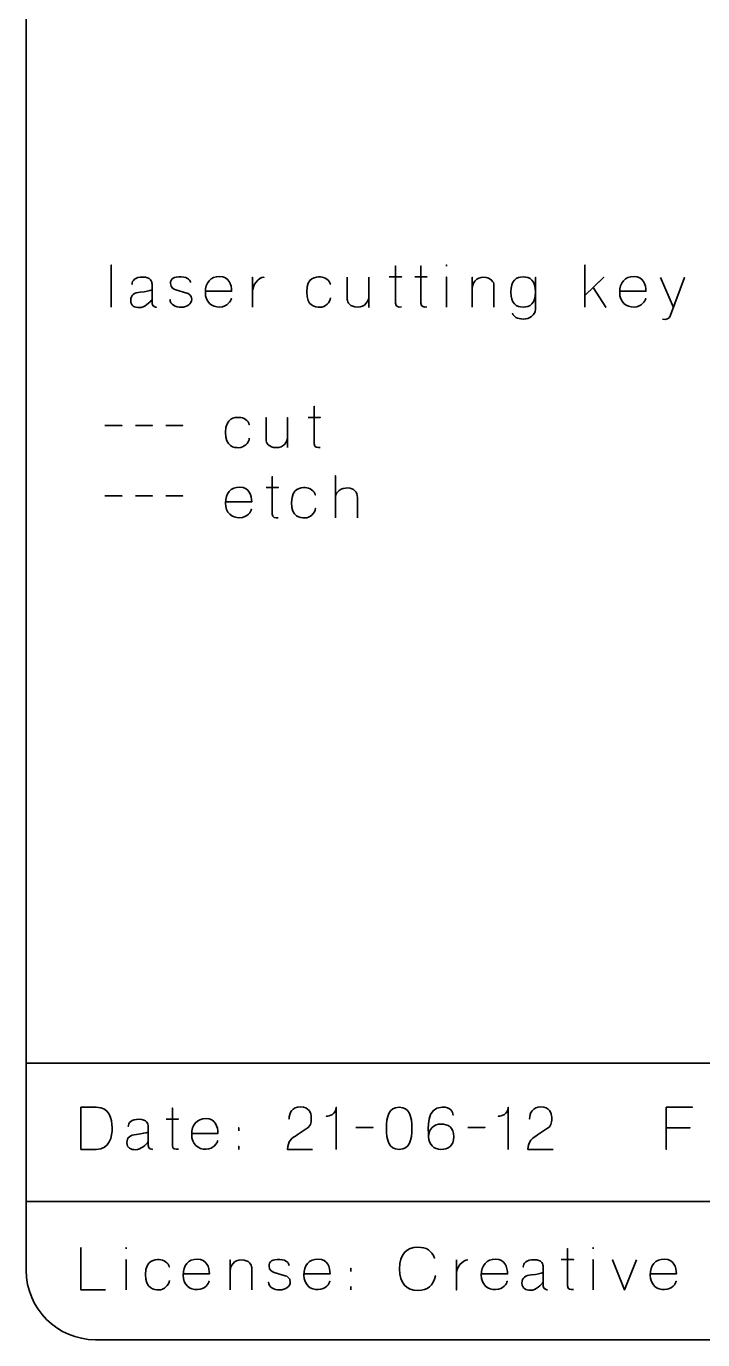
# Model space of a CAD drawing. Header units: inches. Extents: x 215 to 985, y -885 to -315.
# Drawn here: x 214.7 to 361.4, y -885.2 to -600.2 of the extents above; entities that cross this region are included whole.
import ezdxf

# ---------------------------------------------------------------- set-up
doc = ezdxf.new("R2010")
doc.units = ezdxf.units.IN
doc.header["$MEASUREMENT"] = 0
doc.layers.add('Layer 1', color=7, linetype='Continuous')

# ---------------------------------------------------------------- blocks, each defined once
blk = doc.blocks.new('block 282')
at = {"layer": 'Layer 1', "color": 30, "lineweight": 35, "true_color": 0xf58726}
for points, knots in [([(226.53, -843.92), (226.53, -843.92), (226.53, -834.76), (226.53, -834.76), (226.53, -834.76), (229.84, -834.76), (229.84, -834.76), (232.86, -834.76), (233.23, -837.3), (233.3, -839.21), (233.38, -841.11), (232.73, -843.92), (229.84, -843.92), (229.84, -843.92), (226.53, -843.92), (226.53, -843.92)], [0, 0, 0, 0, 1, 1, 1, 2, 2, 2, 3, 3, 3, 4, 4, 4, 5, 5, 5, 5]), ([(226.53, -843.92), (226.53, -843.92), (226.53, -834.76), (226.53, -834.76), (226.53, -834.76), (229.84, -834.76), (229.84, -834.76), (232.86, -834.76), (233.23, -837.3), (233.3, -839.21), (233.38, -841.11), (232.73, -843.92), (229.84, -843.92), (229.84, -843.92), (226.53, -843.92), (226.53, -843.92)], [0, 0, 0, 0, 1, 1, 1, 2, 2, 2, 3, 3, 3, 4, 4, 4, 5, 5, 5, 5]), ([(247.68, -843.86), (247.06, -843.89), (246.38, -843.92), (246.38, -843.07), (246.38, -842.2), (246.38, -834.94), (246.38, -834.94), (246.38, -834.94), (246.38, -842.2), (246.38, -843.07), (246.38, -843.92), (247.06, -843.89), (247.68, -843.86)], [0, 0, 0, 0, 1, 1, 1, 2, 2, 2, 3, 3, 3, 4, 4, 4, 4]), ([(276.79, -843.92), (276.79, -843.92), (271.34, -843.92), (271.34, -843.92), (271.39, -842.07), (272.38, -841.47), (273.46, -840.76), (273.46, -840.76), (275.63, -839.31), (275.63, -839.31), (276.53, -838.69), (276.52, -837.8), (276.52, -836.95), (276.52, -836.08), (275.99, -834.69), (274.18, -834.69), (272.37, -834.69), (271.69, -836.03), (271.69, -837.3), (271.69, -836.03), (272.37, -834.69), (274.18, -834.69), (275.99, -834.69), (276.52, -836.08), (276.52, -836.95), (276.52, -837.8), (276.53, -838.69), (275.63, -839.31), (275.63, -839.31), (273.46, -840.76), (273.46, -840.76), (272.38, -841.47), (271.39, -842.07), (271.34, -843.92), (271.34, -843.92), (276.79, -843.92), (276.79, -843.92)], [0, 0, 0, 0, 1, 1, 1, 2, 2, 2, 3, 3, 3, 4, 4, 4, 5, 5, 5, 6, 6, 6, 7, 7, 7, 8, 8, 8, 9, 9, 9, 10, 10, 10, 11, 11, 11, 12, 12, 12, 12]), ([(281.94, -843.92), (281.94, -843.92), (281.94, -834.76), (281.94, -834.76), (281.94, -836.33), (280.43, -836.69), (279.78, -836.74), (280.43, -836.69), (281.94, -836.33), (281.94, -834.76), (281.94, -834.76), (281.94, -843.92), (281.94, -843.92)], [0, 0, 0, 0, 1, 1, 1, 2, 2, 2, 3, 3, 3, 4, 4, 4, 4]), ([(292.81, -839.35), (292.81, -836.83), (293.35, -834.78), (295.58, -834.78), (297.82, -834.78), (298.35, -836.83), (298.35, -839.35), (298.35, -841.87), (297.82, -843.92), (295.58, -843.92), (293.35, -843.92), (292.81, -841.87), (292.81, -839.35)], [0, 0, 0, 0, 1, 1, 1, 2, 2, 2, 3, 3, 3, 4, 4, 4, 4]), ([(292.81, -839.35), (292.81, -836.83), (293.35, -834.78), (295.58, -834.78), (297.82, -834.78), (298.35, -836.83), (298.35, -839.35), (298.35, -841.87), (297.82, -843.92), (295.58, -843.92), (293.35, -843.92), (292.81, -841.87), (292.81, -839.35)], [0, 0, 0, 0, 1, 1, 1, 2, 2, 2, 3, 3, 3, 4, 4, 4, 4]), ([(304.65, -838.41), (306.19, -838.41), (307.44, -839.12), (307.44, -841.16), (307.44, -843.21), (306.19, -843.92), (304.65, -843.92), (303.11, -843.92), (302.01, -842.81), (301.96, -841.16), (301.91, -839.51), (301.36, -834.74), (304.92, -834.74), (306.85, -834.74), (307.23, -835.79), (307.3, -836.43), (307.23, -835.79), (306.85, -834.74), (304.92, -834.74), (301.36, -834.74), (301.91, -839.51), (301.96, -841.16), (302.01, -842.81), (303.11, -843.92), (304.65, -843.92), (306.19, -843.92), (307.44, -843.21), (307.44, -841.16), (307.44, -839.12), (306.19, -838.41), (304.65, -838.41), (303.11, -838.41), (301.96, -839.51), (301.96, -841.16), (301.96, -839.51), (303.11, -838.41), (304.65, -838.41)], [0, 0, 0, 0, 1, 1, 1, 2, 2, 2, 3, 3, 3, 4, 4, 4, 5, 5, 5, 6, 6, 6, 7, 7, 7, 8, 8, 8, 9, 9, 9, 10, 10, 10, 11, 11, 11, 12, 12, 12, 12]), ([(319.24, -843.92), (319.24, -843.92), (319.24, -834.76), (319.24, -834.76), (319.24, -836.33), (317.73, -836.69), (317.08, -836.74), (317.73, -836.69), (319.24, -836.33), (319.24, -834.76), (319.24, -834.76), (319.24, -843.92), (319.24, -843.92)], [0, 0, 0, 0, 1, 1, 1, 2, 2, 2, 3, 3, 3, 4, 4, 4, 4]), ([(328.96, -843.92), (328.96, -843.92), (323.51, -843.92), (323.51, -843.92), (323.56, -842.07), (324.55, -841.47), (325.63, -840.76), (325.63, -840.76), (327.8, -839.31), (327.8, -839.31), (328.7, -838.69), (328.69, -837.8), (328.69, -836.95), (328.69, -836.08), (328.16, -834.69), (326.35, -834.69), (324.54, -834.69), (323.87, -836.03), (323.87, -837.3), (323.87, -836.03), (324.54, -834.69), (326.35, -834.69), (328.16, -834.69), (328.69, -836.08), (328.69, -836.95), (328.69, -837.8), (328.7, -838.69), (327.8, -839.31), (327.8, -839.31), (325.63, -840.76), (325.63, -840.76), (324.55, -841.47), (323.56, -842.07), (323.51, -843.92), (323.51, -843.92), (328.96, -843.92), (328.96, -843.92)], [0, 0, 0, 0, 1, 1, 1, 2, 2, 2, 3, 3, 3, 4, 4, 4, 5, 5, 5, 6, 6, 6, 7, 7, 7, 8, 8, 8, 9, 9, 9, 10, 10, 10, 11, 11, 11, 12, 12, 12, 12]), ([(353.53, -834.76), (353.53, -834.76), (359.21, -834.76), (359.21, -834.76), (359.21, -834.76), (353.53, -834.76), (353.53, -834.76), (353.53, -834.76), (353.53, -843.92), (353.53, -843.92), (353.53, -843.92), (353.53, -834.76), (353.53, -834.76)], [0, 0, 0, 0, 1, 1, 1, 2, 2, 2, 3, 3, 3, 4, 4, 4, 4]), ([(241.14, -843.09), (241.14, -843.09), (241.14, -838.92), (241.14, -838.92), (241.14, -838.38), (240.87, -837.37), (239.16, -837.37), (237.44, -837.37), (236.81, -838.14), (236.81, -838.94), (236.81, -838.14), (237.44, -837.37), (239.16, -837.37), (240.87, -837.37), (241.14, -838.38), (241.14, -838.92), (241.14, -838.92), (241.14, -843.09), (241.14, -843.09), (241.14, -843.86), (242.04, -843.92), (242.04, -843.92), (242.04, -843.92), (241.14, -843.86), (241.14, -843.09)], [0, 0, 0, 0, 1, 1, 1, 2, 2, 2, 3, 3, 3, 4, 4, 4, 5, 5, 5, 6, 6, 6, 7, 7, 7, 8, 8, 8, 8]), ([(245.05, -837.34), (245.05, -837.34), (247.7, -837.34), (247.7, -837.34), (247.7, -837.34), (245.05, -837.34), (245.05, -837.34)], [0, 0, 0, 0, 1, 1, 1, 2, 2, 2, 2]), ([(256.25, -840.44), (256.25, -839.03), (255.69, -837.23), (253.67, -837.23), (251.67, -837.23), (250.56, -838.6), (250.56, -840.69), (250.56, -842.8), (251.98, -843.92), (253.67, -843.87), (255.37, -843.82), (256.11, -842.5), (256.2, -842.03), (256.11, -842.5), (255.37, -843.82), (253.67, -843.87), (251.98, -843.92), (250.56, -842.8), (250.56, -840.69), (250.56, -838.6), (251.67, -837.23), (253.67, -837.23), (255.69, -837.23), (256.25, -839.03), (256.25, -840.44), (256.25, -840.44), (250.57, -840.44), (250.57, -840.44), (250.57, -840.44), (256.25, -840.44), (256.25, -840.44)], [0, 0, 0, 0, 1, 1, 1, 2, 2, 2, 3, 3, 3, 4, 4, 4, 5, 5, 5, 6, 6, 6, 7, 7, 7, 8, 8, 8, 9, 9, 9, 10, 10, 10, 10]), ([(238.41, -844), (237.35, -843.96), (236.52, -843.63), (236.52, -842.46), (236.52, -841.28), (237.23, -840.78), (238.57, -840.66), (239.91, -840.53), (240.5, -840.33), (241.14, -840.15), (240.5, -840.33), (239.91, -840.53), (238.57, -840.66), (237.23, -840.78), (236.52, -841.28), (236.52, -842.46), (236.52, -843.63), (237.35, -843.96), (238.41, -844), (239.45, -844.03), (240.76, -842.8), (241.14, -842.26), (240.76, -842.8), (239.45, -844.03), (238.41, -844)], [0, 0, 0, 0, 1, 1, 1, 2, 2, 2, 3, 3, 3, 4, 4, 4, 5, 5, 5, 6, 6, 6, 7, 7, 7, 8, 8, 8, 8]), ([(260.76, -839.91), (260.76, -839.91), (260.76, -839.21), (260.76, -839.21), (260.76, -839.21), (260.76, -839.91), (260.76, -839.91)], [0, 0, 0, 0, 1, 1, 1, 2, 2, 2, 2]), ([(286.21, -839.13), (286.21, -839.13), (289.91, -839.13), (289.91, -839.13), (289.91, -839.13), (286.21, -839.13), (286.21, -839.13)], [0, 0, 0, 0, 1, 1, 1, 2, 2, 2, 2]), ([(310.48, -839.13), (310.48, -839.13), (314.18, -839.13), (314.18, -839.13), (314.18, -839.13), (310.48, -839.13), (310.48, -839.13)], [0, 0, 0, 0, 1, 1, 1, 2, 2, 2, 2]), ([(353.53, -839.21), (353.53, -839.21), (358.69, -839.21), (358.69, -839.21), (358.69, -839.21), (353.53, -839.21), (353.53, -839.21)], [0, 0, 0, 0, 1, 1, 1, 2, 2, 2, 2]), ([(260.76, -843.92), (260.76, -843.92), (260.76, -843.22), (260.76, -843.22), (260.76, -843.22), (260.76, -843.92), (260.76, -843.92)], [0, 0, 0, 0, 1, 1, 1, 2, 2, 2, 2]), ([(231.88, -874.4), (231.88, -874.4), (226.53, -874.4), (226.53, -874.4), (226.53, -874.4), (226.53, -865.24), (226.53, -865.24), (226.53, -865.24), (226.53, -874.4), (226.53, -874.4), (226.53, -874.4), (231.88, -874.4), (231.88, -874.4)], [0, 0, 0, 0, 1, 1, 1, 2, 2, 2, 3, 3, 3, 4, 4, 4, 4]), ([(236.33, -865.46), (236.33, -865.46), (236.33, -865.23), (236.33, -865.23), (236.33, -865.23), (236.33, -865.46), (236.33, -865.46)], [0, 0, 0, 0, 1, 1, 1, 2, 2, 2, 2]), ([(299.65, -874.5), (297.12, -874.5), (295.68, -873.07), (295.68, -869.82), (295.68, -866.58), (297.12, -865.13), (299.65, -865.13), (301.45, -865.13), (302.69, -865.88), (303.25, -867.5), (302.69, -865.88), (301.45, -865.13), (299.65, -865.13), (297.12, -865.13), (295.68, -866.58), (295.68, -869.82), (295.68, -873.07), (297.12, -874.5), (299.65, -874.5), (301.73, -874.5), (303.05, -873.51), (303.46, -871.33), (303.05, -873.51), (301.73, -874.5), (299.65, -874.5)], [0, 0, 0, 0, 1, 1, 1, 2, 2, 2, 3, 3, 3, 4, 4, 4, 5, 5, 5, 6, 6, 6, 7, 7, 7, 8, 8, 8, 8]), ([(333.39, -874.34), (332.77, -874.37), (332.1, -874.4), (332.1, -873.55), (332.1, -872.69), (332.1, -865.42), (332.1, -865.42), (332.1, -865.42), (332.1, -872.69), (332.1, -873.55), (332.1, -874.4), (332.77, -874.37), (333.39, -874.34)], [0, 0, 0, 0, 1, 1, 1, 2, 2, 2, 3, 3, 3, 4, 4, 4, 4]), ([(337.66, -865.46), (337.66, -865.46), (337.66, -865.23), (337.66, -865.23), (337.66, -865.23), (337.66, -865.46), (337.66, -865.46)], [0, 0, 0, 0, 1, 1, 1, 2, 2, 2, 2]), ([(236.33, -874.39), (236.33, -874.39), (236.33, -867.87), (236.33, -867.87), (236.33, -867.87), (236.33, -874.41), (236.33, -874.39)], [0, 0, 0, 0, 1, 1, 1, 2, 2, 2, 2]), ([(245.72, -872.33), (245.68, -873.4), (244.54, -874.4), (243.46, -874.4), (242.4, -874.4), (240.55, -874.22), (240.55, -871.03), (240.55, -867.86), (242.61, -867.82), (243.51, -867.82), (244.41, -867.82), (245.61, -868.52), (245.68, -869.41), (245.61, -868.52), (244.41, -867.82), (243.51, -867.82), (242.61, -867.82), (240.55, -867.86), (240.55, -871.03), (240.55, -874.22), (242.4, -874.4), (243.46, -874.4), (244.54, -874.4), (245.68, -873.4), (245.72, -872.33)], [0, 0, 0, 0, 1, 1, 1, 2, 2, 2, 3, 3, 3, 4, 4, 4, 5, 5, 5, 6, 6, 6, 7, 7, 7, 8, 8, 8, 8]), ([(248.72, -870.92), (248.72, -870.92), (254.4, -870.92), (254.4, -870.92), (254.4, -869.51), (253.84, -867.71), (251.82, -867.71), (249.81, -867.71), (248.71, -869.08), (248.71, -871.17), (248.71, -873.28), (250.13, -874.4), (251.82, -874.35), (253.52, -874.3), (254.26, -872.98), (254.35, -872.51), (254.26, -872.98), (253.52, -874.3), (251.82, -874.35), (250.13, -874.4), (248.71, -873.28), (248.71, -871.17), (248.71, -869.08), (249.81, -867.71), (251.82, -867.71), (253.84, -867.71), (254.4, -869.51), (254.4, -870.92), (254.4, -870.92), (248.72, -870.92), (248.72, -870.92)], [0, 0, 0, 0, 1, 1, 1, 2, 2, 2, 3, 3, 3, 4, 4, 4, 5, 5, 5, 6, 6, 6, 7, 7, 7, 8, 8, 8, 9, 9, 9, 10, 10, 10, 10]), ([(263.58, -874.4), (263.58, -874.4), (263.58, -870.16), (263.58, -869.57), (263.58, -868.99), (262.99, -867.9), (261.38, -867.89), (259.76, -867.87), (258.91, -869.13), (258.91, -870.3), (258.91, -869.13), (259.76, -867.87), (261.38, -867.89), (262.99, -867.9), (263.58, -868.99), (263.58, -869.57), (263.58, -870.16), (263.58, -874.4), (263.58, -874.4)], [0, 0, 0, 0, 1, 1, 1, 2, 2, 2, 3, 3, 3, 4, 4, 4, 5, 5, 5, 6, 6, 6, 6]), ([(258.91, -874.4), (258.91, -874.4), (258.91, -867.89), (258.91, -867.89), (258.91, -867.89), (258.91, -874.4), (258.91, -874.4)], [0, 0, 0, 0, 1, 1, 1, 2, 2, 2, 2]), ([(269.68, -867.78), (268.08, -867.75), (267.34, -868.25), (267.34, -869.23), (267.34, -870.22), (268.16, -870.53), (268.47, -870.62), (268.47, -870.62), (270.87, -871.33), (270.87, -871.33), (271.19, -871.4), (271.95, -871.75), (271.95, -872.69), (271.95, -873.62), (270.95, -874.4), (269.68, -874.4), (268.41, -874.4), (267.25, -873.73), (267.25, -872.74), (267.25, -873.73), (268.41, -874.4), (269.68, -874.4), (270.95, -874.4), (271.95, -873.62), (271.95, -872.69), (271.95, -871.75), (271.19, -871.4), (270.87, -871.33), (270.87, -871.33), (268.47, -870.62), (268.47, -870.62), (268.16, -870.53), (267.34, -870.22), (267.34, -869.23), (267.34, -868.25), (268.08, -867.75), (269.68, -867.78), (271.28, -867.85), (271.69, -868.74), (271.67, -869.05), (271.69, -868.74), (271.28, -867.85), (269.68, -867.78)], [0, 0, 0, 0, 1, 1, 1, 2, 2, 2, 3, 3, 3, 4, 4, 4, 5, 5, 5, 6, 6, 6, 7, 7, 7, 8, 8, 8, 9, 9, 9, 10, 10, 10, 11, 11, 11, 12, 12, 12, 13, 13, 13, 14, 14, 14, 14]), ([(274.92, -870.92), (274.92, -870.92), (280.6, -870.92), (280.6, -870.92), (280.6, -869.51), (280.04, -867.71), (278.02, -867.71), (276.01, -867.71), (274.91, -869.08), (274.91, -871.17), (274.91, -873.28), (276.33, -874.4), (278.02, -874.35), (279.72, -874.3), (280.46, -872.98), (280.55, -872.51), (280.46, -872.98), (279.72, -874.3), (278.02, -874.35), (276.33, -874.4), (274.91, -873.28), (274.91, -871.17), (274.91, -869.08), (276.01, -867.71), (278.02, -867.71), (280.04, -867.71), (280.6, -869.51), (280.6, -870.92), (280.6, -870.92), (274.92, -870.92), (274.92, -870.92)], [0, 0, 0, 0, 1, 1, 1, 2, 2, 2, 3, 3, 3, 4, 4, 4, 5, 5, 5, 6, 6, 6, 7, 7, 7, 8, 8, 8, 9, 9, 9, 10, 10, 10, 10]), ([(310.48, -867.89), (309.3, -867.87), (307.95, -869.61), (307.99, -871.07), (307.95, -869.61), (309.3, -867.87), (310.48, -867.89)], [0, 0, 0, 0, 1, 1, 1, 2, 2, 2, 2]), ([(307.99, -867.89), (307.99, -867.89), (307.99, -874.4), (307.99, -874.4), (307.99, -874.4), (307.99, -867.89), (307.99, -867.89)], [0, 0, 0, 0, 1, 1, 1, 2, 2, 2, 2]), ([(313.41, -870.92), (313.41, -870.92), (319.09, -870.92), (319.09, -870.92), (319.09, -869.51), (318.53, -867.71), (316.51, -867.71), (314.51, -867.71), (313.4, -869.08), (313.4, -871.17), (313.4, -873.28), (314.82, -874.4), (316.51, -874.35), (318.21, -874.3), (318.95, -872.98), (319.04, -872.51), (318.95, -872.98), (318.21, -874.3), (316.51, -874.35), (314.82, -874.4), (313.4, -873.28), (313.4, -871.17), (313.4, -869.08), (314.51, -867.71), (316.51, -867.71), (318.53, -867.71), (319.09, -869.51), (319.09, -870.92), (319.09, -870.92), (313.41, -870.92), (313.41, -870.92)], [0, 0, 0, 0, 1, 1, 1, 2, 2, 2, 3, 3, 3, 4, 4, 4, 5, 5, 5, 6, 6, 6, 7, 7, 7, 8, 8, 8, 9, 9, 9, 10, 10, 10, 10]), ([(327.75, -874.4), (327.75, -874.4), (326.85, -874.34), (326.85, -873.57), (326.85, -873.57), (326.85, -869.4), (326.85, -869.4), (326.85, -868.86), (326.58, -867.85), (324.87, -867.85), (323.15, -867.85), (322.52, -868.62), (322.52, -869.42), (322.52, -868.62), (323.15, -867.85), (324.87, -867.85), (326.58, -867.85), (326.85, -868.86), (326.85, -869.4), (326.85, -869.4), (326.85, -873.57), (326.85, -873.57), (326.85, -874.34), (327.75, -874.4), (327.75, -874.4)], [0, 0, 0, 0, 1, 1, 1, 2, 2, 2, 3, 3, 3, 4, 4, 4, 5, 5, 5, 6, 6, 6, 7, 7, 7, 8, 8, 8, 8]), ([(330.76, -867.82), (330.76, -867.82), (333.42, -867.82), (333.42, -867.82), (333.42, -867.82), (330.76, -867.82), (330.76, -867.82)], [0, 0, 0, 0, 1, 1, 1, 2, 2, 2, 2]), ([(337.66, -874.39), (337.66, -874.39), (337.66, -867.87), (337.66, -867.87), (337.66, -867.87), (337.66, -874.41), (337.66, -874.39)], [0, 0, 0, 0, 1, 1, 1, 2, 2, 2, 2]), ([(347.07, -867.89), (347.07, -867.89), (344.46, -874.4), (344.46, -874.4), (344.46, -874.4), (341.89, -867.89), (341.89, -867.89), (341.89, -867.89), (344.46, -874.4), (344.46, -874.4), (344.46, -874.4), (347.07, -867.89), (347.07, -867.89)], [0, 0, 0, 0, 1, 1, 1, 2, 2, 2, 3, 3, 3, 4, 4, 4, 4]), ([(350.07, -870.92), (350.07, -870.92), (355.74, -870.92), (355.74, -870.92), (355.74, -869.51), (355.18, -867.71), (353.16, -867.71), (351.16, -867.71), (350.05, -869.08), (350.05, -871.17), (350.05, -873.28), (351.47, -874.4), (353.16, -874.35), (354.87, -874.3), (355.6, -872.98), (355.69, -872.51), (355.6, -872.98), (354.87, -874.3), (353.16, -874.35), (351.47, -874.4), (350.05, -873.28), (350.05, -871.17), (350.05, -869.08), (351.16, -867.71), (353.16, -867.71), (355.18, -867.71), (355.74, -869.51), (355.74, -870.92), (355.74, -870.92), (350.07, -870.92), (350.07, -870.92)], [0, 0, 0, 0, 1, 1, 1, 2, 2, 2, 3, 3, 3, 4, 4, 4, 5, 5, 5, 6, 6, 6, 7, 7, 7, 8, 8, 8, 9, 9, 9, 10, 10, 10, 10]), ([(285.11, -870.39), (285.11, -870.39), (285.11, -869.69), (285.11, -869.69), (285.11, -869.69), (285.11, -870.39), (285.11, -870.39)], [0, 0, 0, 0, 1, 1, 1, 2, 2, 2, 2]), ([(326.85, -872.74), (326.47, -873.28), (325.16, -874.51), (324.12, -874.48), (323.07, -874.44), (322.23, -874.11), (322.23, -872.94), (322.23, -871.76), (322.94, -871.26), (324.28, -871.14), (325.62, -871.01), (326.21, -870.81), (326.85, -870.63), (326.21, -870.81), (325.62, -871.01), (324.28, -871.14), (322.94, -871.26), (322.23, -871.76), (322.23, -872.94), (322.23, -874.11), (323.07, -874.44), (324.12, -874.48), (325.16, -874.51), (326.47, -873.28), (326.85, -872.74)], [0, 0, 0, 0, 1, 1, 1, 2, 2, 2, 3, 3, 3, 4, 4, 4, 5, 5, 5, 6, 6, 6, 7, 7, 7, 8, 8, 8, 8]), ([(285.11, -874.4), (285.11, -874.4), (285.11, -873.7), (285.11, -873.7), (285.11, -873.7), (285.11, -874.4), (285.11, -874.4)], [0, 0, 0, 0, 1, 1, 1, 2, 2, 2, 2])]:
    blk.add_open_spline(points, degree=3, knots=knots, dxfattribs=at)

msp = doc.modelspace()

# ---------------------------------------------------------------- linework, layer by layer
at = {"layer": 'Layer 1', "color": 35, "lineweight": 35, "true_color": 0x927753}
msp.add_lwpolyline([(984.67, -855.21), (214.67, -855.21), (214.67, -825.21), (984.67, -825.21), (984.67, -855.21)], dxfattribs=at)
at = {"layer": 'Layer 1', "color": 179, "lineweight": 35, "true_color": 0x231f20}
for points, knots in [([(984.67, -870.21), (984.67, -878.5), (977.96, -885.21), (969.67, -885.21), (969.67, -885.21), (229.67, -885.21), (229.67, -885.21), (221.39, -885.21), (214.67, -878.5), (214.67, -870.21), (214.67, -870.21), (214.67, -330.21), (214.67, -330.21), (214.67, -321.93), (221.39, -315.21), (229.67, -315.21), (229.67, -315.21), (969.67, -315.21), (969.67, -315.21), (977.96, -315.21), (984.67, -321.93), (984.67, -330.21), (984.67, -330.21), (984.67, -870.21), (984.67, -870.21)], [0, 0, 0, 0, 1, 1, 1, 2, 2, 2, 3, 3, 3, 4, 4, 4, 5, 5, 5, 6, 6, 6, 7, 7, 7, 8, 8, 8, 8]), ([(233.11, -661.18), (233.11, -661.18), (233.11, -652.02), (233.11, -652.02), (233.11, -652.02), (233.11, -661.18), (233.11, -661.18)], [0, 0, 0, 0, 1, 1, 1, 2, 2, 2, 2]), ([(296.07, -661.12), (295.45, -661.15), (294.78, -661.18), (294.78, -660.33), (294.78, -659.47), (294.78, -652.2), (294.78, -652.2), (294.78, -652.2), (294.78, -659.47), (294.78, -660.33), (294.78, -661.18), (295.45, -661.15), (296.07, -661.12)], [0, 0, 0, 0, 1, 1, 1, 2, 2, 2, 3, 3, 3, 4, 4, 4, 4]), ([(301.58, -661.12), (300.96, -661.15), (300.29, -661.18), (300.29, -660.33), (300.29, -659.47), (300.29, -652.2), (300.29, -652.2), (300.29, -652.2), (300.29, -659.47), (300.29, -660.33), (300.29, -661.18), (300.96, -661.15), (301.58, -661.12)], [0, 0, 0, 0, 1, 1, 1, 2, 2, 2, 3, 3, 3, 4, 4, 4, 4]), ([(305.85, -652.24), (305.85, -652.24), (305.85, -652.01), (305.85, -652.01), (305.85, -652.01), (305.85, -652.24), (305.85, -652.24)], [0, 0, 0, 0, 1, 1, 1, 2, 2, 2, 2]), ([(335.89, -661.18), (335.89, -661.18), (335.89, -658.62), (335.89, -658.62), (335.89, -658.62), (337.64, -656.91), (337.64, -656.91), (337.64, -656.91), (340.41, -661.18), (340.41, -661.18), (340.41, -661.18), (337.64, -656.91), (337.64, -656.91), (337.64, -656.91), (339.98, -654.67), (339.98, -654.67), (339.98, -654.67), (335.89, -658.62), (335.89, -658.62), (335.89, -658.62), (335.89, -652.02), (335.89, -652.02), (335.89, -652.02), (335.89, -661.18), (335.89, -661.18)], [0, 0, 0, 0, 1, 1, 1, 2, 2, 2, 3, 3, 3, 4, 4, 4, 5, 5, 5, 6, 6, 6, 7, 7, 7, 8, 8, 8, 8]), ([(241.96, -660.35), (241.96, -660.35), (241.96, -656.18), (241.96, -656.18), (241.96, -655.64), (241.69, -654.63), (239.98, -654.63), (238.26, -654.63), (237.63, -655.4), (237.63, -656.2), (237.63, -655.4), (238.26, -654.63), (239.98, -654.63), (241.69, -654.63), (241.96, -655.64), (241.96, -656.18), (241.96, -656.18), (241.96, -660.35), (241.96, -660.35), (241.96, -661.12), (242.86, -661.18), (242.86, -661.18), (242.86, -661.18), (241.96, -661.12), (241.96, -660.35)], [0, 0, 0, 0, 1, 1, 1, 2, 2, 2, 3, 3, 3, 4, 4, 4, 5, 5, 5, 6, 6, 6, 7, 7, 7, 8, 8, 8, 8]), ([(250.29, -655.83), (250.31, -655.52), (249.9, -654.63), (248.3, -654.56), (246.7, -654.53), (245.96, -655.03), (245.96, -656.01), (245.96, -657), (246.78, -657.31), (247.09, -657.4), (247.09, -657.4), (249.49, -658.11), (249.49, -658.11), (249.81, -658.18), (250.57, -658.53), (250.57, -659.47), (250.57, -660.41), (249.57, -661.18), (248.3, -661.18), (247.03, -661.18), (245.87, -660.51), (245.87, -659.52), (245.87, -660.51), (247.03, -661.18), (248.3, -661.18), (249.57, -661.18), (250.57, -660.41), (250.57, -659.47), (250.57, -658.53), (249.81, -658.18), (249.49, -658.11), (249.49, -658.11), (247.09, -657.4), (247.09, -657.4), (246.78, -657.31), (245.96, -657), (245.96, -656.01), (245.96, -655.03), (246.7, -654.53), (248.3, -654.56), (249.9, -654.63), (250.31, -655.52), (250.29, -655.83)], [0, 0, 0, 0, 1, 1, 1, 2, 2, 2, 3, 3, 3, 4, 4, 4, 5, 5, 5, 6, 6, 6, 7, 7, 7, 8, 8, 8, 9, 9, 9, 10, 10, 10, 11, 11, 11, 12, 12, 12, 13, 13, 13, 14, 14, 14, 14]), ([(259.22, -657.7), (259.22, -656.29), (258.66, -654.49), (256.64, -654.49), (254.63, -654.49), (253.53, -655.86), (253.53, -657.95), (253.53, -660.06), (254.95, -661.18), (256.64, -661.13), (258.34, -661.08), (259.08, -659.76), (259.17, -659.29), (259.08, -659.76), (258.34, -661.08), (256.64, -661.13), (254.95, -661.18), (253.53, -660.06), (253.53, -657.95), (253.53, -655.86), (254.63, -654.49), (256.64, -654.49), (258.66, -654.49), (259.22, -656.29), (259.22, -657.7), (259.22, -657.7), (253.54, -657.7), (253.54, -657.7), (253.54, -657.7), (259.22, -657.7), (259.22, -657.7)], [0, 0, 0, 0, 1, 1, 1, 2, 2, 2, 3, 3, 3, 4, 4, 4, 5, 5, 5, 6, 6, 6, 7, 7, 7, 8, 8, 8, 9, 9, 9, 10, 10, 10, 10]), ([(263.76, -657.85), (263.73, -656.39), (265.07, -654.65), (266.25, -654.67), (265.07, -654.65), (263.73, -656.39), (263.76, -657.85)], [0, 0, 0, 0, 1, 1, 1, 2, 2, 2, 2]), ([(263.76, -661.18), (263.76, -661.18), (263.76, -654.67), (263.76, -654.67), (263.76, -654.67), (263.76, -661.18), (263.76, -661.18)], [0, 0, 0, 0, 1, 1, 1, 2, 2, 2, 2]), ([(280.69, -659.11), (280.65, -660.18), (279.51, -661.18), (278.43, -661.18), (277.37, -661.18), (275.52, -661), (275.52, -657.82), (275.52, -654.64), (277.58, -654.6), (278.48, -654.6), (279.38, -654.6), (280.58, -655.3), (280.65, -656.19), (280.58, -655.3), (279.38, -654.6), (278.48, -654.6), (277.58, -654.6), (275.52, -654.64), (275.52, -657.82), (275.52, -661), (277.37, -661.18), (278.43, -661.18), (279.51, -661.18), (280.65, -660.18), (280.69, -659.11)], [0, 0, 0, 0, 1, 1, 1, 2, 2, 2, 3, 3, 3, 4, 4, 4, 5, 5, 5, 6, 6, 6, 7, 7, 7, 8, 8, 8, 8]), ([(284.33, -654.64), (284.33, -654.64), (284.33, -658.89), (284.33, -659.48), (284.33, -660.06), (284.91, -661.15), (286.52, -661.17), (288.15, -661.18), (289.01, -659.92), (289.01, -658.75), (289.01, -659.92), (288.15, -661.18), (286.52, -661.17), (284.91, -661.15), (284.33, -660.06), (284.33, -659.48), (284.33, -658.89), (284.33, -654.64), (284.33, -654.64)], [0, 0, 0, 0, 1, 1, 1, 2, 2, 2, 3, 3, 3, 4, 4, 4, 5, 5, 5, 6, 6, 6, 6]), ([(289.01, -654.64), (289.01, -654.64), (289.01, -661.17), (289.01, -661.17), (289.01, -661.17), (289.01, -654.64), (289.01, -654.64)], [0, 0, 0, 0, 1, 1, 1, 2, 2, 2, 2]), ([(293.44, -654.6), (293.44, -654.6), (296.1, -654.6), (296.1, -654.6), (296.1, -654.6), (293.44, -654.6), (293.44, -654.6)], [0, 0, 0, 0, 1, 1, 1, 2, 2, 2, 2]), ([(298.96, -654.6), (298.96, -654.6), (301.61, -654.6), (301.61, -654.6), (301.61, -654.6), (298.96, -654.6), (298.96, -654.6)], [0, 0, 0, 0, 1, 1, 1, 2, 2, 2, 2]), ([(305.85, -661.17), (305.85, -661.17), (305.85, -654.65), (305.85, -654.65), (305.85, -654.65), (305.85, -661.19), (305.85, -661.17)], [0, 0, 0, 0, 1, 1, 1, 2, 2, 2, 2]), ([(316.13, -661.18), (316.13, -661.18), (316.13, -656.94), (316.13, -656.35), (316.13, -655.77), (315.54, -654.68), (313.93, -654.67), (312.3, -654.65), (311.45, -655.91), (311.45, -657.08), (311.45, -655.91), (312.3, -654.65), (313.93, -654.67), (315.54, -654.68), (316.13, -655.77), (316.13, -656.35), (316.13, -656.94), (316.13, -661.18), (316.13, -661.18)], [0, 0, 0, 0, 1, 1, 1, 2, 2, 2, 3, 3, 3, 4, 4, 4, 5, 5, 5, 6, 6, 6, 6]), ([(311.45, -661.18), (311.45, -661.18), (311.45, -654.67), (311.45, -654.67), (311.45, -654.67), (311.45, -661.18), (311.45, -661.18)], [0, 0, 0, 0, 1, 1, 1, 2, 2, 2, 2]), ([(322.48, -654.6), (323.95, -654.6), (325.17, -655.34), (325.17, -657.88), (325.17, -660.42), (323.95, -661.15), (322.48, -661.15), (321, -661.15), (319.8, -660.42), (319.8, -657.88), (319.8, -655.34), (321, -654.6), (322.48, -654.6)], [0, 0, 0, 0, 1, 1, 1, 2, 2, 2, 3, 3, 3, 4, 4, 4, 4]), ([(322.48, -654.6), (323.95, -654.6), (325.17, -655.34), (325.17, -657.88), (325.17, -660.42), (323.95, -661.15), (322.48, -661.15), (321, -661.15), (319.8, -660.42), (319.8, -657.88), (319.8, -655.34), (321, -654.6), (322.48, -654.6)], [0, 0, 0, 0, 1, 1, 1, 2, 2, 2, 3, 3, 3, 4, 4, 4, 4]), ([(320.18, -662.5), (320.32, -663.26), (321.24, -663.69), (322.51, -663.75), (323.81, -663.78), (325.17, -662.83), (325.17, -661.65), (325.17, -660.46), (325.17, -654.7), (325.17, -654.7), (325.17, -654.7), (325.17, -660.46), (325.17, -661.65), (325.17, -662.83), (323.81, -663.78), (322.51, -663.75), (321.24, -663.69), (320.32, -663.26), (320.18, -662.5)], [0, 0, 0, 0, 1, 1, 1, 2, 2, 2, 3, 3, 3, 4, 4, 4, 5, 5, 5, 6, 6, 6, 6]), ([(343.44, -657.7), (343.44, -657.7), (349.12, -657.7), (349.12, -657.7), (349.12, -656.29), (348.56, -654.49), (346.54, -654.49), (344.54, -654.49), (343.43, -655.86), (343.43, -657.95), (343.43, -660.06), (344.85, -661.18), (346.54, -661.13), (348.24, -661.08), (348.98, -659.76), (349.07, -659.29), (348.98, -659.76), (348.24, -661.08), (346.54, -661.13), (344.85, -661.18), (343.43, -660.06), (343.43, -657.95), (343.43, -655.86), (344.54, -654.49), (346.54, -654.49), (348.56, -654.49), (349.12, -656.29), (349.12, -657.7), (349.12, -657.7), (343.44, -657.7), (343.44, -657.7)], [0, 0, 0, 0, 1, 1, 1, 2, 2, 2, 3, 3, 3, 4, 4, 4, 5, 5, 5, 6, 6, 6, 7, 7, 7, 8, 8, 8, 9, 9, 9, 10, 10, 10, 10]), ([(352.26, -654.7), (352.26, -654.7), (355.09, -661.22), (355.09, -661.22), (355.09, -661.22), (352.26, -654.7), (352.26, -654.7)], [0, 0, 0, 0, 1, 1, 1, 2, 2, 2, 2]), ([(352.74, -663.8), (353.59, -664.06), (354.2, -663.61), (354.47, -662.89), (354.47, -662.89), (357.49, -654.75), (357.49, -654.75), (357.49, -654.75), (354.47, -662.89), (354.47, -662.89), (354.2, -663.61), (353.59, -664.06), (352.74, -663.8)], [0, 0, 0, 0, 1, 1, 1, 2, 2, 2, 3, 3, 3, 4, 4, 4, 4]), ([(239.23, -661.26), (238.17, -661.22), (237.34, -660.89), (237.34, -659.72), (237.34, -658.54), (238.05, -658.04), (239.39, -657.92), (240.73, -657.79), (241.32, -657.59), (241.96, -657.41), (241.32, -657.59), (240.73, -657.79), (239.39, -657.92), (238.05, -658.04), (237.34, -658.54), (237.34, -659.72), (237.34, -660.89), (238.17, -661.22), (239.23, -661.26), (240.27, -661.29), (241.58, -660.06), (241.96, -659.52), (241.58, -660.06), (240.27, -661.29), (239.23, -661.26)], [0, 0, 0, 0, 1, 1, 1, 2, 2, 2, 3, 3, 3, 4, 4, 4, 5, 5, 5, 6, 6, 6, 7, 7, 7, 8, 8, 8, 8]), ([(278.45, -691.6), (277.82, -691.63), (277.15, -691.66), (277.15, -690.81), (277.15, -689.95), (277.15, -682.68), (277.15, -682.68), (277.15, -682.68), (277.15, -689.95), (277.15, -690.81), (277.15, -691.66), (277.82, -691.63), (278.45, -691.6)], [0, 0, 0, 0, 1, 1, 1, 2, 2, 2, 3, 3, 3, 4, 4, 4, 4]), ([(263.07, -689.59), (263.03, -690.66), (261.88, -691.66), (260.8, -691.66), (259.74, -691.66), (257.9, -691.48), (257.9, -688.29), (257.9, -685.12), (259.95, -685.08), (260.86, -685.08), (261.76, -685.08), (262.95, -685.78), (263.03, -686.67), (262.95, -685.78), (261.76, -685.08), (260.86, -685.08), (259.95, -685.08), (257.9, -685.12), (257.9, -688.29), (257.9, -691.48), (259.74, -691.66), (260.8, -691.66), (261.88, -691.66), (263.03, -690.66), (263.07, -689.59)], [0, 0, 0, 0, 1, 1, 1, 2, 2, 2, 3, 3, 3, 4, 4, 4, 5, 5, 5, 6, 6, 6, 7, 7, 7, 8, 8, 8, 8]), ([(266.7, -689.96), (266.7, -690.54), (267.28, -691.63), (268.89, -691.65), (270.52, -691.66), (271.38, -690.4), (271.38, -689.23), (271.38, -690.4), (270.52, -691.66), (268.89, -691.65), (267.28, -691.63), (266.7, -690.54), (266.7, -689.96), (266.7, -689.37), (266.7, -685.12), (266.7, -685.12), (266.7, -685.12), (266.7, -689.37), (266.7, -689.96)], [0, 0, 0, 0, 1, 1, 1, 2, 2, 2, 3, 3, 3, 4, 4, 4, 5, 5, 5, 6, 6, 6, 6]), ([(271.38, -691.65), (271.38, -691.65), (271.38, -685.12), (271.38, -685.12), (271.38, -685.12), (271.38, -691.65), (271.38, -691.65)], [0, 0, 0, 0, 1, 1, 1, 2, 2, 2, 2]), ([(275.82, -685.08), (275.82, -685.08), (278.47, -685.08), (278.47, -685.08), (278.47, -685.08), (275.82, -685.08), (275.82, -685.08)], [0, 0, 0, 0, 1, 1, 1, 2, 2, 2, 2]), ([(231.74, -686.87), (231.74, -686.87), (235.43, -686.87), (235.43, -686.87), (235.43, -686.87), (231.74, -686.87), (231.74, -686.87)], [0, 0, 0, 0, 1, 1, 1, 2, 2, 2, 2]), ([(238.34, -686.87), (238.34, -686.87), (242.03, -686.87), (242.03, -686.87), (242.03, -686.87), (238.34, -686.87), (238.34, -686.87)], [0, 0, 0, 0, 1, 1, 1, 2, 2, 2, 2]), ([(244.94, -686.87), (244.94, -686.87), (248.64, -686.87), (248.64, -686.87), (248.64, -686.87), (244.94, -686.87), (244.94, -686.87)], [0, 0, 0, 0, 1, 1, 1, 2, 2, 2, 2]), ([(269.35, -706.84), (268.73, -706.87), (268.06, -706.9), (268.06, -706.05), (268.06, -705.19), (268.06, -697.92), (268.06, -697.92), (268.06, -697.92), (268.06, -705.19), (268.06, -706.05), (268.06, -706.9), (268.73, -706.87), (269.35, -706.84)], [0, 0, 0, 0, 1, 1, 1, 2, 2, 2, 3, 3, 3, 4, 4, 4, 4]), ([(281.76, -706.9), (281.76, -706.9), (281.76, -697.74), (281.76, -697.74), (281.76, -697.74), (281.76, -706.9), (281.76, -706.9)], [0, 0, 0, 0, 1, 1, 1, 2, 2, 2, 2]), ([(257.91, -703.42), (257.91, -703.42), (263.59, -703.42), (263.59, -703.42), (263.59, -702.01), (263.03, -700.21), (261.01, -700.21), (259, -700.21), (257.9, -701.58), (257.9, -703.67), (257.9, -705.78), (259.32, -706.9), (261.01, -706.85), (262.71, -706.8), (263.45, -705.48), (263.53, -705.01), (263.45, -705.48), (262.71, -706.8), (261.01, -706.85), (259.32, -706.9), (257.9, -705.78), (257.9, -703.67), (257.9, -701.58), (259, -700.21), (261.01, -700.21), (263.03, -700.21), (263.59, -702.01), (263.59, -703.42), (263.59, -703.42), (257.91, -703.42), (257.91, -703.42)], [0, 0, 0, 0, 1, 1, 1, 2, 2, 2, 3, 3, 3, 4, 4, 4, 5, 5, 5, 6, 6, 6, 7, 7, 7, 8, 8, 8, 9, 9, 9, 10, 10, 10, 10]), ([(266.72, -700.32), (266.72, -700.32), (269.38, -700.32), (269.38, -700.32), (269.38, -700.32), (266.72, -700.32), (266.72, -700.32)], [0, 0, 0, 0, 1, 1, 1, 2, 2, 2, 2]), ([(275.14, -706.9), (274.08, -706.9), (272.24, -706.72), (272.24, -703.54), (272.24, -700.36), (274.29, -700.32), (275.19, -700.32), (276.1, -700.32), (277.29, -701.02), (277.37, -701.91), (277.29, -701.02), (276.1, -700.32), (275.19, -700.32), (274.29, -700.32), (272.24, -700.36), (272.24, -703.54), (272.24, -706.72), (274.08, -706.9), (275.14, -706.9), (276.22, -706.9), (277.37, -705.9), (277.4, -704.83), (277.37, -705.9), (276.22, -706.9), (275.14, -706.9)], [0, 0, 0, 0, 1, 1, 1, 2, 2, 2, 3, 3, 3, 4, 4, 4, 5, 5, 5, 6, 6, 6, 7, 7, 7, 8, 8, 8, 8]), ([(286.51, -706.9), (286.51, -706.9), (286.51, -703.6), (286.51, -702.44), (286.51, -701.29), (285.81, -700.41), (284.45, -700.39), (283.07, -700.36), (281.76, -701.2), (281.76, -702.3), (281.76, -701.2), (283.07, -700.36), (284.45, -700.39), (285.81, -700.41), (286.51, -701.29), (286.51, -702.44), (286.51, -703.6), (286.51, -706.9), (286.51, -706.9)], [0, 0, 0, 0, 1, 1, 1, 2, 2, 2, 3, 3, 3, 4, 4, 4, 5, 5, 5, 6, 6, 6, 6])]:
    msp.add_open_spline(points, degree=3, knots=knots, dxfattribs=at)
at = {"layer": 'Layer 1', "color": 13, "lineweight": 35, "true_color": 0xed6444}
for points in [[(231.74, -702.11), (231.74, -702.11), (235.43, -702.11), (235.43, -702.11), (235.43, -702.11), (231.74, -702.11), (231.74, -702.11)], [(238.34, -702.11), (238.34, -702.11), (242.03, -702.11), (242.03, -702.11), (242.03, -702.11), (238.34, -702.11), (238.34, -702.11)], [(244.94, -702.11), (244.94, -702.11), (248.64, -702.11), (248.64, -702.11), (248.64, -702.11), (244.94, -702.11), (244.94, -702.11)]]:
    msp.add_open_spline(points, degree=3, knots=[0, 0, 0, 0, 1, 1, 1, 2, 2, 2, 2], dxfattribs=at)

# ---------------------------------------------------------------- block references
at = {"layer": 'Layer 1'}
msp.add_blockref('block 282', (0, 0), dxfattribs=at)

doc.saveas('drawing.dxf')
